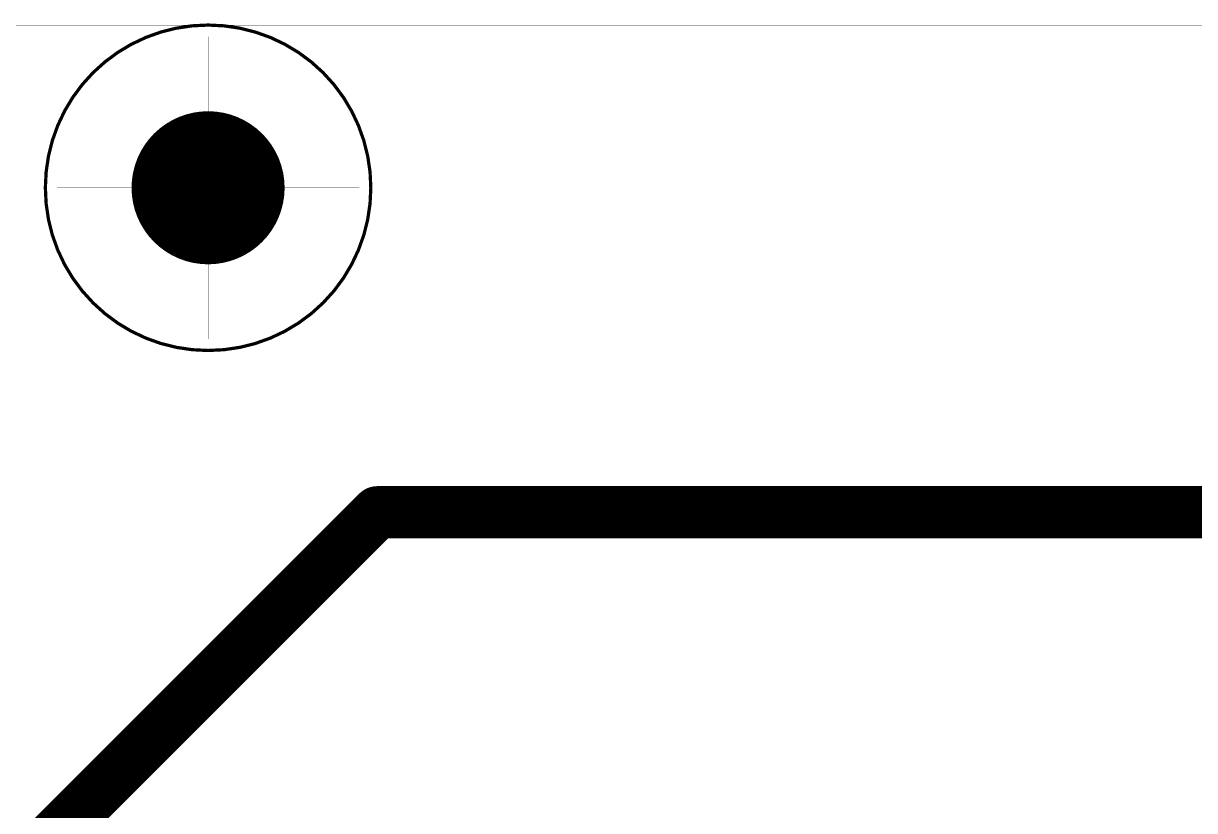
# Model space of a CAD drawing. Header units: millimetres. Extents: x 0 to 775, y 25 to 939.
# Drawn here: x 114.23 to 150.21, y 191.26 to 215.45 of the extents above; entities that cross this region are included whole.
import ezdxf

# ---------------------------------------------------------------- set-up
doc = ezdxf.new("R2010")
doc.units = ezdxf.units.MM
for name, color, linetype in [('BottomLayer', 5, 'Continuous'), ('BottomSolder', 6, 'Continuous'), ('Mechanical3', 76, 'Continuous'), ('Mechanical9', 56, 'Continuous'), ('MultiLayer', 9, 'Continuous'), ('TopLayer', 1, 'Continuous'), ('TopOverlay', 2, 'Continuous'), ('TopSolder', 216, 'Continuous')]:
    doc.layers.add(name, color=color, linetype=linetype)

# ---------------------------------------------------------------- blocks, each defined once
blk = doc.blocks.new('DRILL4_3_166')
at = {"layer": 'BottomLayer', "const_width": 2.25}
blk.add_lwpolyline([(-1.125, 0, 1), (1.125, 0, 1)], format="xyb", close=True, dxfattribs=at)
at = {"layer": 'BottomSolder', "const_width": 2.352}
blk.add_lwpolyline([(-1.176, 0, 1), (1.176, 0, 1)], format="xyb", close=True, dxfattribs=at)
at = {"layer": 'MultiLayer', "const_width": 2.25}
blk.add_lwpolyline([(-1.125, 0, 1), (1.125, 0, 1)], format="xyb", close=True, dxfattribs=at)
at = {"layer": 'TopLayer', "const_width": 2.25}
blk.add_lwpolyline([(-1.125, 0, 1), (1.125, 0, 1)], format="xyb", close=True, dxfattribs=at)
at = {"layer": 'TopOverlay'}
for points, const_width in [([(5, 0, 1), (-5, 0, 1)], 0.1), ([(-5.025, 0, 1), (-4.975, 0, 1)], 0.05), ([(4.975, 0, 1), (5.025, 0, 1)], 0.05)]:
    blk.add_lwpolyline(points, format="xyb", close=True, dxfattribs=dict(at, const_width=const_width))
at = {"layer": 'TopSolder', "const_width": 2.352}
blk.add_lwpolyline([(-1.176, 0, 1), (1.176, 0, 1)], format="xyb", close=True, dxfattribs=at)

msp = doc.modelspace()

# ---------------------------------------------------------------- linework, layer by layer
at = {"layer": 'Mechanical3', "const_width": 0.01}
msp.add_lwpolyline([(25.4, 215.4), (309.9, 215.4)], dxfattribs=at)
at = {"layer": 'Mechanical9', "const_width": 0.0127}
for points in [[(119.9, 205.764), (119.9, 215.036)], [(119.9, 205.761), (119.9, 215.033)], [(115.264, 210.4), (124.536, 210.4)], [(115.364, 210.397), (124.536, 210.397)]]:
    msp.add_lwpolyline(points, dxfattribs=at)
at = {"layer": 'Mechanical9'}
for points, const_width in [([(119.897, 215.036, 1), (119.903, 215.036, 1)], 0.00635), ([(119.903, 215.036, 1), (119.897, 215.036, 1)], 0.00635), ([(119.903, 215.036, 1), (119.897, 215.036, 1)], 0.00635), ([(119.903, 215.036, 1), (119.897, 215.036, 1)], 0.00635), ([(119.897, 215.033, 1), (119.903, 215.033, 1)], 0.00635), ([(119.903, 215.033, 1), (119.897, 215.033, 1)], 0.00635), ([(119.895, 215.036, 1), (119.898, 215.036, 1)], 0.00317), ([(119.895, 215.036, 1), (119.898, 215.036, 1)], 0.00317), ([(119.895, 215.036, 1), (119.898, 215.036, 1)], 0.00317), ([(119.895, 215.033, 1), (119.898, 215.033, 1)], 0.00317), ([(119.902, 215.036, 1), (119.905, 215.036, 1)], 0.00317), ([(119.902, 215.036, 1), (119.905, 215.036, 1)], 0.00317), ([(119.902, 215.036, 1), (119.905, 215.036, 1)], 0.00317), ([(119.902, 215.033, 1), (119.905, 215.033, 1)], 0.00317), ([(122.05, 210.4, 1), (117.75, 210.4, 1)], 0.0127), ([(122.05, 210.397, 1), (117.75, 210.397, 1)], 0.0127), ([(121.405, 211.935, 1), (121.399, 211.935, 1)], 0.00635), ([(121.397, 211.935, 1), (121.401, 211.935, 1)], 0.00317), ([(121.404, 211.935, 1), (121.407, 211.935, 1)], 0.00317), ([(115.261, 210.4, 1), (115.267, 210.4, 1)], 0.00635), ([(115.361, 210.397, 1), (115.367, 210.397, 1)], 0.00635), ([(117.747, 210.4, 1), (117.753, 210.4, 1)], 0.00635), ([(117.747, 210.397, 1), (117.753, 210.397, 1)], 0.00635), ([(119.903, 210.397, 1), (119.897, 210.397, 1)], 0.00635), ([(119.903, 210.397, 1), (119.897, 210.397, 1)], 0.00635), ([(119.895, 210.397, 1), (119.898, 210.397, 1)], 0.00317), ([(119.895, 210.397, 1), (119.899, 210.397, 1)], 0.00317), ([(119.902, 210.397, 1), (119.905, 210.397, 1)], 0.00317), ([(119.902, 210.397, 1), (119.905, 210.397, 1)], 0.00317), ([(122.047, 210.4, 1), (122.053, 210.4, 1)], 0.00635), ([(122.047, 210.397, 1), (122.053, 210.397, 1)], 0.00635), ([(124.533, 210.4, 1), (124.54, 210.4, 1)], 0.00635), ([(124.533, 210.397, 1), (124.54, 210.397, 1)], 0.00635), ([(118.401, 208.859, 1), (118.395, 208.859, 1)], 0.00635), ([(118.393, 208.859, 1), (118.396, 208.859, 1)], 0.00317), ([(118.4, 208.859, 1), (118.403, 208.859, 1)], 0.00317), ([(119.897, 205.764, 1), (119.903, 205.764, 1)], 0.00635), ([(119.897, 205.761, 1), (119.903, 205.761, 1)], 0.00635)]:
    msp.add_lwpolyline(points, format="xyb", close=True, dxfattribs=dict(at, const_width=const_width))
at = {"layer": 'TopLayer', "const_width": 1.6}
for points in [[(123.401, 198.726), (125.107, 200.432)], [(125.107, 200.432), (244.161, 200.432)], [(103.949, 179.275), (123.401, 198.726)]]:
    msp.add_lwpolyline(points, dxfattribs=at)
at = {"layer": 'TopLayer', "const_width": 0.8}
for points in [[(124.707, 200.432, 1), (125.507, 200.432, 1)], [(124.707, 200.432, 1), (125.507, 200.432, 1)], [(123.001, 198.726, 1), (123.801, 198.726, 1)], [(123.001, 198.726, 1), (123.801, 198.726, 1)]]:
    msp.add_lwpolyline(points, format="xyb", close=True, dxfattribs=at)

# ---------------------------------------------------------------- block references
msp.add_blockref('DRILL4_3_166', (119.9, 210.4))

doc.saveas('drawing.dxf')
